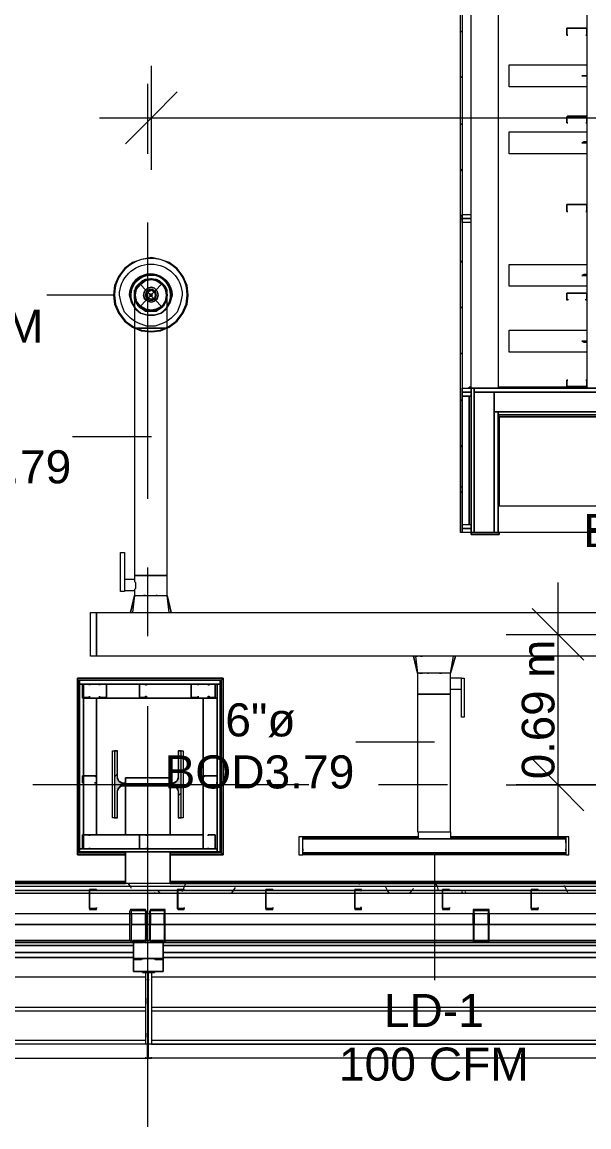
# Model space of a CAD drawing. Header units: metres. Extents: x -2 to 207, y -8 to 52.
# Drawn here: x 21.04 to 23.64, y 7.8 to 12.88 of the extents above; entities that cross this region are included whole.
import ezdxf

# ---------------------------------------------------------------- set-up
doc = ezdxf.new("R2010")
doc.units = ezdxf.units.M
doc.layers.add('HVAC - Ductos', color=5, linetype='Continuous', lineweight=0)
doc.layers.add('PDF_Text', color=7, linetype='Continuous', lineweight=0)
doc.layers.add('PDF_Geometry', color=7, linetype='Continuous', lineweight=0, true_color=0xaaaaaa)
doc.layers.add('PDF_Solid Fills', color=7, linetype='Continuous', lineweight=0, true_color=0xffffff)
doc.styles.add('PDF Helvetica', font='')
doc.styles.get('PDF Helvetica').set_extended_font_data('Helvetica')

msp = doc.modelspace()

# ---------------------------------------------------------------- hatches: boundary and pattern name
at = {"layer": 'PDF_Solid Fills', "lineweight": 0, "transparency": 33554559}
msp.add_hatch(color=256, dxfattribs=at).paths.add_polyline_path([(21.7532, 9.5318), (21.7487, 9.3989), (21.7395, 9.3897), (21.7303, 9.3851), (21.4967, 9.3806), (21.4967, 9.3851), (21.4875, 9.3897), (21.4829, 9.3943), (21.4783, 9.3943), (21.4783, 9.4035), (21.4738, 9.4035), (21.4738, 9.5318), (21.46, 9.5318), (21.46, 9.2248), (21.4738, 9.2248), (21.4738, 9.3531), (21.4783, 9.3669), (21.4829, 9.3714), (21.7441, 9.3714), (21.7532, 9.3623), (21.7532, 9.2248), (21.767, 9.2248), (21.767, 9.5318)])
h = msp.add_hatch(color=256, dxfattribs=at)
h.paths.add_polyline_path([(14.0377, 8.8766), (14.0377, 8.8903), (12.4111, 8.8903), (12.4111, 8.8766)])
h.paths.add_polyline_path([(58.6863, 8.8766), (60.0699, 8.8766), (60.0699, 8.8903), (58.6863, 8.8903)])
h.paths.add_polyline_path([(58.6817, 8.8766), (58.6817, 8.8903), (55.8456, 8.8903), (55.8456, 8.8766)])
h.paths.add_polyline_path([(55.841, 8.8766), (55.841, 8.8903), (53.8159, 8.8903), (53.8159, 8.8766)])
h.paths.add_polyline_path([(53.8114, 8.8766), (53.8114, 8.8903), (53.005, 8.8903), (53.005, 8.8766)])
h.paths.add_polyline_path([(53.0004, 8.8766), (53.0004, 8.8903), (50.9753, 8.8903), (50.9753, 8.8766)])
h.paths.add_polyline_path([(50.9707, 8.8766), (50.9707, 8.8903), (48.9456, 8.8903), (48.9456, 8.8766)])
h.paths.add_polyline_path([(48.941, 8.8766), (48.941, 8.8903), (48.1347, 8.8903), (48.1347, 8.8766)])
h.paths.add_polyline_path([(48.1301, 8.8766), (48.1301, 8.8903), (46.105, 8.8903), (46.105, 8.8766)])
h.paths.add_polyline_path([(46.1004, 8.8766), (46.1004, 8.8903), (44.0753, 8.8903), (44.0753, 8.8766)])
h.paths.add_polyline_path([(44.0707, 8.8766), (44.0707, 8.8903), (43.2643, 8.8903), (43.2643, 8.8766)])
h.paths.add_polyline_path([(43.2598, 8.8766), (43.2598, 8.8903), (41.2346, 8.8903), (41.2346, 8.8766)])
h.paths.add_polyline_path([(41.2301, 8.8766), (41.2301, 8.8903), (38.394, 8.8903), (38.394, 8.8766)])
h.paths.add_polyline_path([(38.3894, 8.8766), (38.3894, 8.8903), (36.3643, 8.8903), (36.3643, 8.8766)])
h.paths.add_polyline_path([(36.3597, 8.8766), (36.3597, 8.8903), (33.5237, 8.8903), (33.5237, 8.8766)])
h.paths.add_polyline_path([(33.5191, 8.8766), (33.5191, 8.8903), (31.4939, 8.8903), (31.4939, 8.8766)])
h.paths.add_polyline_path([(31.4894, 8.8766), (31.4894, 8.8903), (30.683, 8.8903), (30.683, 8.8766)])
h.paths.add_polyline_path([(30.6784, 8.8766), (30.6784, 8.8903), (28.6533, 8.8903), (28.6533, 8.8766)])
h.paths.add_polyline_path([(28.6487, 8.8766), (28.6487, 8.8903), (26.6236, 8.8903), (26.6236, 8.8766)])
h.paths.add_polyline_path([(26.619, 8.8766), (26.619, 8.8903), (25.8127, 8.8903), (25.8127, 8.8766)])
h.paths.add_polyline_path([(25.8081, 8.8766), (25.8081, 8.8903), (23.783, 8.8903), (23.783, 8.8766)])
h.paths.add_polyline_path([(23.7784, 8.8766), (23.7784, 8.8903), (21.7532, 8.8903), (21.7532, 8.8766)])
h.paths.add_polyline_path([(21.7487, 8.8766), (21.7487, 8.8903), (20.9423, 8.8903), (20.9423, 8.8766)])
h.paths.add_polyline_path([(20.9377, 8.8766), (20.9377, 8.8903), (18.9126, 8.8903), (18.9126, 8.8766)])
h.paths.add_polyline_path([(18.908, 8.8766), (18.908, 8.8903), (16.072, 8.8903), (16.072, 8.8766)])
h.paths.add_polyline_path([(16.0674, 8.8766), (16.0674, 8.8903), (14.0423, 8.8903), (14.0423, 8.8766)])
h = msp.add_hatch(color=256, dxfattribs=at)
h.paths.add_polyline_path([(21.5425, 8.6567), (21.5929, 8.6521), (21.5929, 8.6567)])
h.paths.add_polyline_path([(21.602, 8.6613), (21.6066, 8.8033), (21.5334, 8.8033), (21.5288, 8.7987), (21.5288, 8.6659), (21.5334, 8.6659), (21.5334, 8.6567), (21.5425, 8.6613), (21.5379, 8.6613), (21.5379, 8.7987), (21.602, 8.7987), (21.5974, 8.6659), (21.5929, 8.6613), (21.602, 8.6567)])
h = msp.add_hatch(color=256, dxfattribs=at)
h.paths.add_polyline_path([(21.625, 8.6613), (21.6296, 8.6567), (21.6845, 8.6521), (21.6845, 8.6567), (21.6478, 8.6613)])
h.paths.add_polyline_path([(21.6845, 8.6613), (21.6937, 8.6567), (21.6937, 8.8033), (21.625, 8.8033), (21.6891, 8.7987)])
h.paths.add_polyline_path([(21.625, 8.7987), (21.6204, 8.7987), (21.6204, 8.6613)])
h = msp.add_hatch(color=256, dxfattribs=at)
h.paths.add_polyline_path([(23.1186, 8.6567), (23.1736, 8.6521), (23.1736, 8.6567)])
h.paths.add_polyline_path([(23.1828, 8.7941), (23.1782, 8.7941), (23.1782, 8.6567), (23.1828, 8.7936)])
h.paths.add_polyline_path([(23.114, 8.7987), (23.114, 8.8033), (23.1094, 8.8033)])
h.paths.add_polyline_path([(23.114, 8.7941), (23.1094, 8.7941), (23.1094, 8.6567)])
h.paths.add_polyline_path([(23.1782, 8.8033), (23.1828, 8.7987), (23.1828, 8.8033)])
h.paths.add_polyline_path([(23.1736, 8.7987), (23.1736, 8.8033), (23.1186, 8.8033)])

# ---------------------------------------------------------------- linework, layer by layer
at = {"layer": 'HVAC - Ductos', "lineweight": 0}
for points in [[(21.6296, 12.2029), (21.6296, 12.4412), (21.6296, 12.6794)], [(21.7487, 12.5603), (21.6296, 12.4412), (21.5104, 12.322)], [(21.3913, 12.4412), (28.3005, 12.4412), (31.0496, 12.4412)], [(21.5334, 10.1686), (21.5516, 10.2465), (21.5562, 10.2465), (21.5608, 10.2465), (21.5746, 10.2465), (21.5883, 10.2465), (21.6066, 10.2465), (21.6296, 10.2465), (21.6478, 10.2465), (21.6662, 10.2465), (21.68, 10.2465), (21.6937, 10.2465), (21.6983, 10.2465), (21.7029, 10.2465), (21.7029, 10.3381), (21.6937, 10.3381), (21.68, 10.3381), (21.6662, 10.3381), (21.6478, 10.3381), (21.6296, 10.3381), (21.6066, 10.3381), (21.5883, 10.3381), (21.5746, 10.3381), (21.5608, 10.3381), (21.5562, 10.3381), (21.5516, 10.3381), (21.5562, 10.3381), (21.5608, 10.3381), (21.5746, 10.3381), (21.5883, 10.3381), (21.6066, 10.3381), (21.6296, 10.3381), (21.6478, 10.3381), (21.6662, 10.3381), (21.68, 10.3381), (21.6937, 10.3381), (21.7029, 10.3381), (21.7029, 11.4744), (21.7121, 11.479), (21.7487, 11.5065), (21.7762, 11.5431), (21.7945, 11.5843), (21.7991, 11.6256), (21.7945, 11.6714), (21.7762, 11.7127), (21.7487, 11.7493), (21.7121, 11.7768), (21.6708, 11.7906), (21.6296, 11.7997), (21.5838, 11.7906), (21.5425, 11.7768), (21.5058, 11.7493), (21.4783, 11.7127), (21.46, 11.6714), (21.4554, 11.6256), (21.46, 11.5843), (21.4783, 11.5431), (21.5058, 11.5065), (21.5425, 11.479), (21.5516, 11.4744), (21.5516, 10.3381), (21.5516, 10.3199), (21.5058, 10.3199), (21.5058, 10.3153), (21.5058, 10.3107), (21.5058, 10.3061), (21.5058, 10.3015), (21.5058, 10.2923), (21.5058, 10.2878), (21.5058, 10.2786), (21.5058, 10.274), (21.5058, 10.2694), (21.5516, 10.2694), (21.5516, 10.2465), (21.5425, 10.1686)], [(21.5562, 11.6577), (21.5516, 11.6256), (21.5562, 11.6531), (21.5562, 11.6577), (21.5746, 11.6806), (21.5974, 11.699), (21.6296, 11.7035), (21.657, 11.699), (21.68, 11.6806), (21.6983, 11.6577), (21.6983, 11.6531), (21.6983, 11.6302), (21.7029, 11.6256), (21.6983, 11.6027), (21.6983, 11.5981), (21.6937, 11.5935)], [(21.6983, 11.6577), (21.7029, 11.6256), (21.6983, 11.5981), (21.68, 11.5707), (21.657, 11.5569), (21.6296, 11.5523), (21.602, 11.5569), (21.5974, 11.5569), (21.6296, 11.5523), (21.6066, 11.5523), (21.5883, 11.5615), (21.5746, 11.5707), (21.5974, 11.5569), (21.5746, 11.5752), (21.5562, 11.5981), (21.5746, 11.5707), (21.5608, 11.5889), (21.5516, 11.6073), (21.5516, 11.621), (21.5516, 11.6256), (21.5562, 11.6485), (21.5608, 11.6669), (21.5746, 11.6806), (21.5883, 11.6944), (21.6066, 11.699), (21.6296, 11.7035), (21.6478, 11.699), (21.6662, 11.6944), (21.68, 11.6806), (21.6937, 11.6669), (21.7029, 11.6485)], [(21.6983, 11.6531), (21.7029, 11.6256), (21.6983, 11.6073), (21.6891, 11.5889), (21.68, 11.5752), (21.6662, 11.5615), (21.6478, 11.5569), (21.6296, 11.5523), (21.6066, 11.5569), (21.5883, 11.5615), (21.5746, 11.5752), (21.5654, 11.5889), (21.5562, 11.6073), (21.5516, 11.6256), (21.5562, 11.6439), (21.5654, 11.6623), (21.5746, 11.6806), (21.5883, 11.6898), (21.6066, 11.699), (21.6296, 11.699), (21.6478, 11.699), (21.6662, 11.6898), (21.68, 11.6806), (21.6891, 11.6623), (21.6983, 11.6439), (21.7029, 11.6256), (21.7029, 11.6485), (21.6983, 11.6485)], [(21.5562, 11.6577), (21.5608, 11.6669), (21.5746, 11.6806), (21.5883, 11.6944), (21.5974, 11.6944), (21.5974, 11.699), (21.602, 11.699), (21.6066, 11.699), (21.6296, 11.7035), (21.6478, 11.699), (21.6524, 11.699), (21.657, 11.699), (21.657, 11.6944), (21.6662, 11.6944), (21.68, 11.6806), (21.6937, 11.6669), (21.6983, 11.6577)], [(21.5974, 11.6944), (21.5746, 11.6806), (21.5608, 11.6577), (21.5746, 11.6806), (21.5974, 11.6944), (21.602, 11.699), (21.625, 11.7035)], [(21.5974, 11.6944), (21.5974, 11.699), (21.602, 11.699)], [(21.602, 11.6944), (21.6296, 11.699), (21.6524, 11.6944)], [(21.6296, 11.7035), (21.6524, 11.699), (21.657, 11.6944), (21.68, 11.6806), (21.6937, 11.6577), (21.68, 11.6806), (21.6616, 11.6944)], [(21.6524, 11.699), (21.657, 11.699), (21.657, 11.6944)], [(21.4554, 11.6256), (21.1485, 11.6256)], [(21.5516, 11.621), (21.5516, 11.6256), (21.5516, 11.6485), (21.5562, 11.6531), (21.5562, 11.6577), (21.5608, 11.6577), (21.5562, 11.6577), (21.5562, 11.6531)], [(21.5608, 11.6027), (21.5516, 11.6256), (21.5608, 11.6531)], [(21.5516, 11.6256), (21.5562, 11.5981), (21.5516, 11.6256)], [(21.5516, 11.6256), (21.5516, 11.621), (21.5516, 11.6027), (21.5516, 11.5707), (21.5516, 11.534), (21.5516, 11.4927), (21.5516, 11.4744), (21.5562, 11.4744), (21.5608, 11.4744), (21.5746, 11.4744), (21.5883, 11.4744), (21.6066, 11.4744), (21.6296, 11.4744), (21.6478, 11.4744), (21.6662, 11.4744), (21.68, 11.4744), (21.6937, 11.4744), (21.7029, 11.4744), (21.7029, 11.5203), (21.7029, 11.5569), (21.7029, 11.5889), (21.7029, 11.6119), (21.7029, 11.6256)], [(21.6983, 11.6531), (21.6983, 11.6577), (21.6937, 11.6577), (21.6983, 11.6577), (21.6983, 11.6531), (21.6983, 11.6485)], [(21.7029, 11.621), (21.7029, 11.6256), (21.7029, 11.6485)], [(21.5608, 11.5935), (21.5562, 11.5981), (21.5562, 11.6027)], [(21.5974, 11.5615), (21.5746, 11.5752), (21.5608, 11.5981)], [(21.6937, 11.5981), (21.68, 11.5752), (21.657, 11.5615)], [(21.5974, 11.5569), (21.6296, 11.5523), (21.657, 11.5569)], [(21.7029, 11.5065), (21.6845, 11.4973), (21.6478, 11.4836), (21.6066, 11.4836), (21.57, 11.4973), (21.5516, 11.5065)], [(21.5516, 11.479), (21.5838, 11.4652), (21.6296, 11.4607), (21.6708, 11.4652), (21.7029, 11.479)], [(21.7029, 11.4744), (21.6708, 11.4607), (21.6296, 11.4561), (21.5838, 11.4607), (21.5516, 11.4744)], [(21.7029, 11.4744), (21.6937, 11.4744), (21.68, 11.4744), (21.6662, 11.4744), (21.6478, 11.4744), (21.6296, 11.4744), (21.6066, 11.4744), (21.5883, 11.4744), (21.5746, 11.4744), (21.5608, 11.4744), (21.5562, 11.4744), (21.5516, 11.4744)], [(21.6296, 10.975), (21.2676, 10.975)], [(21.5516, 10.3199), (21.5516, 10.3153), (21.5516, 10.3107), (21.5562, 10.3061), (21.5562, 10.2969), (21.5562, 10.2878), (21.5562, 10.2786), (21.5516, 10.274), (21.5516, 10.2694)], [(23.4989, 9.1378), (23.4989, 10.3061)], [(21.5516, 10.2465), (21.5334, 10.1686), (21.5379, 10.1686), (21.5425, 10.1686), (21.5516, 10.1686)], [(21.5746, 10.2465), (21.5974, 10.2465), (21.602, 10.2465), (21.5974, 10.2465), (21.5929, 10.2465)], [(21.625, 10.2465), (21.6296, 10.2465)], [(21.657, 10.2465), (21.6524, 10.2465), (21.657, 10.2465), (21.6616, 10.2465)], [(21.6937, 10.2465), (21.6983, 10.2465)], [(21.7212, 10.1686), (21.7029, 10.2465), (21.7212, 10.1686)], [(21.7121, 10.1686), (21.7029, 10.2465)], [(21.5562, 10.1686), (21.5746, 10.1686)], [(21.5792, 10.1686), (21.5838, 10.1686), (21.5929, 10.1686), (21.6066, 10.1686), (21.6112, 10.1686), (21.6158, 10.1686), (21.6387, 10.1686), (21.6433, 10.1686), (21.6478, 10.1686), (21.6616, 10.1686), (21.6708, 10.1686), (21.6754, 10.1686), (21.68, 10.1686), (21.6983, 10.1686), (21.7121, 10.1686), (21.7166, 10.1686), (21.7212, 10.1686)], [(23.3798, 10.187), (23.4989, 10.0678), (23.618, 9.9487)], [(23.2606, 10.0678), (23.4989, 10.0678), (23.7372, 10.0678)], [(22.8345, 9.967), (22.8528, 9.8891), (22.8345, 9.967)], [(22.9125, 9.967), (22.9079, 9.967), (22.8941, 9.967), (22.8849, 9.967), (22.8803, 9.967), (22.8758, 9.967), (22.8574, 9.967), (22.8437, 9.967), (22.8528, 9.8891)], [(22.8483, 9.967), (22.8528, 9.967)], [(23.0041, 9.8891), (22.9995, 9.8891), (22.9949, 9.8891), (22.9857, 9.8891), (22.9674, 9.8891), (22.9491, 9.8891), (22.9307, 9.8891), (22.9125, 9.8891), (22.8941, 9.8891), (22.8758, 9.8891), (22.862, 9.8891), (22.8574, 9.8891), (22.8528, 9.8891), (22.8528, 9.7929), (22.8528, 9.1606), (22.8574, 9.1606), (22.862, 9.1606), (22.8758, 9.1606), (22.8941, 9.1606), (22.9125, 9.1606), (22.9307, 9.1606), (22.9491, 9.1606), (22.9674, 9.1606), (22.9857, 9.1606), (22.9949, 9.1606), (23.0041, 9.1606), (23.0041, 9.1286), (22.9949, 9.1286), (22.9811, 9.1286), (22.9674, 9.1286), (22.9491, 9.1286), (22.9307, 9.1286), (22.9125, 9.1286), (22.8941, 9.1286), (22.8758, 9.1286), (22.8666, 9.1286), (22.8574, 9.1286), (22.8574, 9.1606), (22.8666, 9.1606), (22.8758, 9.1606), (22.8941, 9.1606), (22.9125, 9.1606), (22.9307, 9.1606), (22.9491, 9.1606), (22.9674, 9.1606), (22.9811, 9.1606), (22.9949, 9.1606), (23.0041, 9.1606), (23.0041, 9.7929), (22.9949, 9.7929), (22.9857, 9.7929), (22.9674, 9.7929), (22.9491, 9.7929), (22.9307, 9.7929), (22.9125, 9.7929), (22.8941, 9.7929), (22.8758, 9.7929), (22.862, 9.7929), (22.8574, 9.7929), (22.8528, 9.7929), (22.8574, 9.7929), (22.862, 9.7929), (22.8758, 9.7929), (22.8941, 9.7929), (22.9125, 9.7929), (22.9307, 9.7929), (22.9491, 9.7929), (22.9674, 9.7929), (22.9857, 9.7929), (22.9949, 9.7929), (23.0041, 9.7929), (23.0041, 9.8158), (23.0545, 9.8158), (23.0545, 9.8204), (23.0545, 9.825), (23.0545, 9.8296), (23.0545, 9.8342), (23.0545, 9.8387), (23.0545, 9.8479), (23.0545, 9.8525), (23.0545, 9.8571), (23.0545, 9.8617), (23.0545, 9.8663), (23.0041, 9.8663), (23.0041, 9.8891), (23.0269, 9.967), (23.0041, 9.8891), (23.0178, 9.967), (23.0132, 9.967), (23.0041, 9.967)], [(22.8666, 9.967), (22.8758, 9.967)], [(22.9995, 9.967), (22.9857, 9.967), (22.9765, 9.967), (22.972, 9.967), (22.9629, 9.967), (22.9491, 9.967), (22.9445, 9.967), (22.9399, 9.967), (22.917, 9.967)], [(23.0041, 9.8158), (23.0041, 9.8204), (23.0041, 9.8296), (23.0041, 9.8387), (23.0041, 9.8433), (23.0041, 9.8525), (23.0041, 9.8617), (23.0041, 9.8663)], [(22.9307, 9.573), (22.5688, 9.573)], [(23.3798, 9.4952), (23.4989, 9.376), (23.618, 9.2569)], [(23.2606, 9.376), (23.4989, 9.376), (23.7372, 9.376)], [(22.326, 9.1102), (22.326, 9.1148), (22.326, 9.1194), (22.326, 9.1378), (22.326, 9.1332), (22.8574, 9.1332)], [(22.8574, 9.1378), (22.326, 9.1378)], [(22.326, 9.1148), (22.326, 9.1194), (22.326, 9.124)], [(23.5355, 9.1102), (23.5355, 9.1148), (23.5355, 9.1194), (23.5355, 9.1378), (23.5355, 9.1332), (23.0041, 9.1332)], [(23.5355, 9.1378), (23.0041, 9.1378)], [(23.5355, 9.124), (23.5355, 9.1194), (23.5355, 9.1148)], [(23.5355, 9.0736), (23.5355, 9.0782), (23.5355, 9.0828), (23.5355, 9.0782), (23.5355, 9.0598), (23.5355, 9.0553), (22.326, 9.0553), (22.326, 9.0598), (22.326, 9.0782), (22.326, 9.0828), (22.326, 9.0782), (22.326, 9.0736)], [(22.326, 9.0598), (23.5355, 9.0598)], [(22.9307, 9.0553), (22.9307, 8.478)]]:
    msp.add_lwpolyline(points, dxfattribs=at)
for points in [[(21.7029, 11.479), (21.7121, 11.4836), (21.7441, 11.5065), (21.7716, 11.5431), (21.7899, 11.5843), (21.7945, 11.6256, 1.013813), (21.46, 11.6256), (21.4646, 11.5843), (21.4829, 11.5431), (21.5104, 11.5065), (21.5425, 11.4836), (21.5516, 11.479)], [(21.5516, 11.5065), (21.5334, 11.5203), (21.5058, 11.5477), (21.4921, 11.5843), (21.4829, 11.6256, -0.994113), (21.7716, 11.6256), (21.7624, 11.5843), (21.7487, 11.5477), (21.7212, 11.5203), (21.7029, 11.5065)]]:
    msp.add_lwpolyline(points, format="xyb", dxfattribs=at)
for points in [[(21.7258, 11.6256), (21.7166, 11.5935), (21.7029, 11.5707, 1.389548), (21.5288, 11.6256, -0.990083)], [(21.5334, 11.6256), (21.5379, 11.5935), (21.5516, 11.5752, -1.352409), (21.7212, 11.6256), (21.7166, 11.5935), (21.7029, 11.5752, 1.352409)]]:
    msp.add_lwpolyline(points, format="xyb", close=True, dxfattribs=at)
for points in [[(21.6937, 11.5981), (21.68, 11.5752), (21.6524, 11.5615), (21.6296, 11.5569), (21.602, 11.5615), (21.5792, 11.5752), (21.5608, 11.5981), (21.5562, 11.6256), (21.5608, 11.6531), (21.5792, 11.676), (21.602, 11.6944), (21.6296, 11.699), (21.6524, 11.6944), (21.68, 11.676), (21.6937, 11.6531), (21.6983, 11.6256)], [(21.5288, 11.6256), (21.5379, 11.5935), (21.5516, 11.5707), (21.5379, 11.5935)], [(21.5974, 11.6439), (21.5929, 11.6256), (21.5974, 11.6439), (21.6112, 11.6577), (21.6296, 11.6623), (21.6433, 11.6577), (21.657, 11.6439), (21.6616, 11.6256), (21.657, 11.6439), (21.6433, 11.6577), (21.6296, 11.6623), (21.6112, 11.6577)], [(21.657, 11.6119), (21.6616, 11.6256), (21.657, 11.6073), (21.6433, 11.5981), (21.6296, 11.5935), (21.6112, 11.5981), (21.5974, 11.6073), (21.5929, 11.6256), (21.5974, 11.6119), (21.6112, 11.5981), (21.6296, 11.5935), (21.6433, 11.5981)], [(21.6066, 11.6393), (21.602, 11.6256), (21.6066, 11.6439), (21.6204, 11.6531), (21.6341, 11.6531), (21.6478, 11.6439), (21.6524, 11.6256), (21.6478, 11.6393), (21.6341, 11.6485), (21.6204, 11.6485)], [(21.6478, 11.6119), (21.6524, 11.6256), (21.6478, 11.6119), (21.6341, 11.6027), (21.6204, 11.6027), (21.6066, 11.6119), (21.602, 11.6256), (21.6066, 11.6119), (21.6204, 11.6027), (21.6341, 11.6027)], [(21.6433, 11.6119), (21.6296, 11.6073), (21.6112, 11.6119), (21.6066, 11.6256), (21.6112, 11.6393), (21.6296, 11.6485), (21.6433, 11.6393), (21.6478, 11.6256)], [(21.625, 11.6302), (21.6204, 11.6256), (21.625, 11.6302), (21.6296, 11.6302), (21.6341, 11.6256), (21.6296, 11.6302)], [(21.6296, 11.621), (21.6341, 11.6256), (21.6296, 11.621), (21.625, 11.621), (21.6204, 11.6256), (21.625, 11.621)], [(21.7029, 11.6073), (21.7029, 11.621), (21.7029, 11.6256), (21.6983, 11.5981), (21.68, 11.5752), (21.657, 11.5569), (21.6524, 11.5569), (21.6296, 11.5523), (21.6478, 11.5523), (21.6662, 11.5615), (21.68, 11.5707), (21.6937, 11.5889)], [(21.5562, 11.5661), (21.5792, 11.5431), (21.6112, 11.534), (21.6433, 11.534), (21.6754, 11.5431), (21.6983, 11.5661), (21.7029, 11.5752), (21.6983, 11.5661), (21.6754, 11.5431), (21.6433, 11.534), (21.6112, 11.534), (21.5792, 11.5431), (21.5562, 11.5661), (21.5516, 11.5752)], [(21.6754, 11.5431), (21.6433, 11.534), (21.6112, 11.534), (21.5792, 11.5431), (21.5516, 11.5661), (21.5792, 11.5431), (21.6112, 11.534), (21.6433, 11.534), (21.6754, 11.5431), (21.7029, 11.5661)], [(21.4875, 10.4435), (21.5058, 10.4435), (21.5058, 10.2648), (21.4875, 10.2648)], [(21.3501, 9.967), (21.3501, 10.1686), (21.3775, 10.1686), (21.3775, 9.967)], [(24.4611, 9.967), (21.3775, 9.967), (21.3775, 10.1686), (24.4611, 10.1686)], [(22.8391, 9.967), (22.8345, 9.967)], [(23.0269, 9.967), (23.0224, 9.967)], [(22.862, 9.8891), (22.8758, 9.8891)], [(22.8987, 9.8891), (22.9033, 9.8891)], [(22.9537, 9.8891), (22.9583, 9.8891), (22.9629, 9.8891), (22.9583, 9.8891)], [(23.0682, 9.6876), (23.0545, 9.6876), (23.0545, 9.8663), (23.0682, 9.8663)], [(22.3076, 9.0553), (22.326, 9.0553), (22.326, 9.1378), (22.3076, 9.1378)], [(22.326, 9.1286), (23.5355, 9.1286), (22.326, 9.1286), (23.5355, 9.1286), (23.5355, 9.0644), (22.326, 9.0644)], [(23.5493, 9.0553), (23.5493, 9.1378), (23.5355, 9.1378), (23.5355, 9.0553)]]:
    msp.add_lwpolyline(points, close=True, dxfattribs=at)
at = {"layer": 'PDF_Geometry', "lineweight": 0}
for points in [[(23.059, 10.5718), (23.059, 10.7459), (23.059, 11.1629), (23.1003, 11.1629), (23.059, 11.1629), (23.059, 11.1812), (23.059, 11.1995), (23.1003, 11.1995), (23.1003, 16.8671)], [(23.224, 15.291), (23.224, 11.1995), (26.8939, 11.1995), (23.114, 11.1995), (23.114, 11.1812), (26.8939, 11.1812), (26.8939, 11.1995)], [(23.6318, 15.2589), (23.6272, 15.2589), (23.6318, 15.2589), (23.6318, 15.2864), (23.5447, 15.2864), (23.5401, 15.2864), (23.5401, 15.2589), (23.5401, 15.2864), (23.5401, 15.291), (23.5447, 15.291), (23.6318, 15.291), (23.6318, 11.1995), (23.3018, 11.1995), (23.6318, 11.1995)], [(23.6318, 12.8214), (23.6272, 12.8214), (23.6318, 12.8214), (23.6318, 12.8535), (23.5447, 12.8535), (23.5401, 12.8535), (23.5401, 12.8214), (23.5401, 12.8535), (23.5447, 12.8535), (23.6318, 12.8535)], [(23.059, 12.8397), (23.0499, 12.8352)], [(23.6318, 12.5832), (23.2744, 12.5832), (23.2744, 12.684), (23.6318, 12.684)], [(21.6112, 12.5969), (21.6112, 12.2762)], [(23.059, 12.629), (23.0499, 12.6245)], [(23.6089, 12.6336), (23.618, 12.6336), (23.6089, 12.6336)], [(23.618, 12.6336), (23.6318, 12.6336), (23.618, 12.6336)], [(23.6318, 12.4182), (23.6272, 12.4182), (23.6318, 12.4182), (23.6318, 12.4458), (23.5447, 12.4458), (23.5401, 12.4458), (23.5401, 12.4182), (23.5401, 12.4458), (23.5447, 12.4503), (23.6318, 12.4503), (23.6318, 12.4458)], [(23.059, 12.4136), (23.0499, 12.4091)], [(23.6318, 12.2762), (23.2744, 12.2762), (23.2744, 12.377), (23.6318, 12.377)], [(23.6318, 12.3312), (23.618, 12.3312), (23.6089, 12.3266), (23.618, 12.3266), (23.6318, 12.3266)], [(23.618, 12.3266), (23.618, 12.3312)], [(23.059, 12.2075), (23.0499, 12.1983)], [(23.6318, 12.0105), (23.6272, 12.0105), (23.6318, 12.0105), (23.6318, 12.0425), (23.5447, 12.0425), (23.5401, 12.0425), (23.5401, 12.0105), (23.5401, 12.0425), (23.5447, 12.0425), (23.6318, 12.0425)], [(23.059, 11.9921), (23.0499, 11.9876)], [(23.1003, 11.9601), (23.059, 11.9601), (23.059, 11.9784), (23.059, 11.9967), (23.1003, 11.9967)], [(21.6112, 11.9601), (21.6112, 10.691)], [(23.1003, 11.9784), (23.059, 11.9784), (23.1003, 11.9784)], [(23.059, 11.786), (23.0499, 11.7768)], [(23.6318, 11.6669), (23.2744, 11.6669), (23.2744, 11.7676), (23.6318, 11.7676)], [(23.6318, 11.7218), (23.618, 11.7218), (23.6089, 11.7172), (23.618, 11.7172), (23.6318, 11.7172)], [(23.618, 11.7172), (23.618, 11.7218)], [(23.6318, 11.6027), (23.6272, 11.6027), (23.6272, 11.6073), (23.6318, 11.6073), (23.6318, 11.6347), (23.5447, 11.6347), (23.5401, 11.6347), (23.5401, 11.6073), (23.5447, 11.6073), (23.5447, 11.6027), (23.5401, 11.6027), (23.5401, 11.6347), (23.5447, 11.6347), (23.6318, 11.6347)], [(23.059, 11.5707), (23.0499, 11.5661)], [(23.6318, 11.3644), (23.2744, 11.3644), (23.2744, 11.4652), (23.6318, 11.4652)], [(23.6318, 11.4149), (23.618, 11.4149), (23.6089, 11.4149), (23.618, 11.4103), (23.6318, 11.4103)], [(23.618, 11.4103), (23.618, 11.4149)], [(23.059, 11.3598), (23.0499, 11.3553)], [(23.6318, 11.2041), (23.5447, 11.2041), (23.5401, 11.2041), (23.5401, 11.2087), (23.5401, 11.2362), (23.5401, 11.2087), (23.5447, 11.2087), (23.6318, 11.2087), (23.6318, 11.2362)], [(23.059, 10.5351), (23.0499, 10.5351), (23.0499, 10.7459), (23.0499, 11.1995)], [(23.1003, 11.1812), (23.059, 11.1812), (23.1003, 11.1812)], [(26.7885, 11.0895), (23.224, 11.0895), (23.224, 11.0758), (23.224, 10.5351), (23.1003, 10.5351), (23.114, 10.5351), (23.2056, 10.5351), (23.224, 10.5351), (23.1003, 10.5351), (23.1003, 11.1995), (23.0911, 11.2041), (23.1003, 11.2041), (23.0911, 11.2041), (23.0911, 11.1995), (23.0911, 11.2041), (23.1003, 11.1995)], [(26.8939, 11.1995), (23.1003, 11.1995), (26.8939, 11.1995)], [(26.8801, 11.1812), (23.2056, 11.1812), (23.2056, 11.0895), (26.8801, 11.0895)], [(23.059, 11.1446), (23.0499, 11.14)], [(23.224, 11.0758), (26.7702, 11.0758), (23.224, 11.0758)], [(26.7657, 11.0667), (23.2286, 11.0667), (23.2286, 10.6589), (23.2286, 11.0667), (23.224, 11.0758), (26.7702, 11.0758), (23.224, 11.0758), (26.7885, 11.0758)], [(23.224, 11.0758), (23.224, 10.5351)], [(23.224, 11.0758), (23.224, 10.5351)], [(23.059, 10.9383), (23.0499, 10.9292)], [(23.059, 10.723), (23.0499, 10.7184)], [(26.7702, 10.5351), (23.224, 10.5351), (23.224, 10.6589), (26.7702, 10.6589)], [(21.6112, 10.3748), (21.6112, 10.0587)], [(21.2997, 9.8571), (21.2997, 9.069), (21.2997, 9.8571)], [(21.9503, 9.8571), (21.2997, 9.8571), (21.9503, 9.8571)], [(21.6112, 9.738), (21.6112, 8.281)], [(21.4738, 9.2248), (21.4509, 9.2248), (21.4509, 9.5318), (21.4738, 9.5318)], [(21.7532, 9.5318), (21.7762, 9.5318), (21.7762, 9.2248), (21.7532, 9.2248)], [(21.46, 9.4127), (21.4738, 9.4264)], [(21.4738, 9.4081), (21.4783, 9.3943), (21.4875, 9.3897), (21.4967, 9.3851), (21.5104, 9.3851)], [(21.6341, 9.4081), (21.6296, 9.4081), (21.625, 9.4081), (21.6204, 9.4081), (21.625, 9.4081), (21.6296, 9.4081), (21.6341, 9.4081), (21.7166, 9.4081), (21.5104, 9.4081), (21.5929, 9.4081), (21.5974, 9.4081), (21.602, 9.4081), (21.6066, 9.4081), (21.602, 9.4081), (21.5974, 9.4081), (21.5929, 9.4081)], [(21.7166, 9.3851), (21.7303, 9.3851), (21.7395, 9.3897), (21.7487, 9.3943), (21.7532, 9.4081)], [(21.7166, 9.3806), (21.7166, 9.4081), (21.7166, 9.3806)], [(22.3535, 9.376), (21.0843, 9.376)], [(21.5104, 9.3714), (21.5104, 9.1469), (21.5104, 9.3714), (21.4967, 9.3714), (21.4875, 9.3669), (21.4783, 9.3577), (21.4738, 9.3485)], [(21.7532, 9.3485), (21.7487, 9.3577), (21.7395, 9.3669), (21.7303, 9.3714), (21.7166, 9.3714), (21.7166, 9.1469), (21.7166, 9.3714)], [(22.9903, 9.376), (22.6742, 9.376)], [(24.5756, 9.376), (23.3064, 9.376)], [(21.7532, 9.3256), (21.767, 9.3393)], [(21.2997, 9.069), (21.9457, 9.069), (21.2997, 9.069)], [(60.07, 8.9224), (12.4111, 8.9224), (12.4111, 8.7849), (60.07, 8.7849)], [(60.07, 8.9087), (12.4111, 8.9087)], [(21.5104, 8.927), (12.5166, 8.927)], [(21.5104, 8.9224), (12.5166, 8.9224)], [(12.5166, 8.9224), (21.5104, 8.9224)], [(21.7487, 8.8903), (21.3455, 8.8903), (20.9423, 8.8903)], [(30.7059, 8.927), (21.7166, 8.927)], [(30.7059, 8.9224), (21.7166, 8.9224)], [(21.7166, 8.9224), (30.7059, 8.9224)], [(23.7784, 8.8903), (23.3752, 8.8903), (22.9674, 8.8903), (22.5642, 8.8903), (22.1564, 8.8903), (21.7532, 8.8903)], [(23.7784, 8.8766), (23.3752, 8.8766), (22.9674, 8.8766), (22.5642, 8.8766), (22.1564, 8.8766), (21.7532, 8.8766), (21.3455, 8.8766), (20.9423, 8.8766)], [(21.5288, 8.7849), (21.5288, 8.7345)], [(21.5379, 8.7849), (21.5379, 8.7345)], [(21.602, 8.7345), (21.602, 8.7849)], [(21.6066, 8.7345), (21.6066, 8.7849)], [(21.6204, 8.7849), (21.6204, 8.7345)], [(21.625, 8.7849), (21.625, 8.7345)], [(21.6891, 8.7345), (21.6891, 8.7849)], [(21.6937, 8.7345), (21.6937, 8.7849)], [(23.1094, 8.7345), (23.1094, 8.7849)], [(23.114, 8.7849), (23.114, 8.7345)], [(23.1782, 8.7345), (23.1782, 8.7849)], [(23.1828, 8.7849), (23.1828, 8.7345)], [(21.6891, 8.7575), (21.6937, 8.7667)], [(23.1782, 8.7391), (23.1828, 8.7437)], [(21.6204, 8.6887), (21.625, 8.6933)], [(21.5792, 8.5192), (21.5838, 8.5192), (21.5883, 8.5192), (21.5471, 8.5192), (21.5471, 8.5696), (21.5471, 8.5742), (21.5471, 8.5788), (21.5471, 8.6521), (21.5471, 8.5788), (21.5471, 8.5742), (21.5471, 8.5696), (21.5471, 8.5192), (21.5883, 8.5192), (21.5838, 8.5192)], [(21.5838, 8.6521), (21.5883, 8.6567)], [(21.5974, 8.6521), (21.6296, 8.6521), (21.5974, 8.6521)], [(21.5974, 8.6521), (21.6296, 8.6521), (21.5974, 8.6521)], [(21.602, 8.6705), (21.6066, 8.675)], [(23.1094, 8.6705), (23.114, 8.675)], [(23.1049, 8.5834), (23.1828, 8.5834)], [(21.5883, 8.5742), (21.5883, 8.5788)], [(21.5883, 8.5788), (21.5883, 8.5742)], [(21.5883, 8.5788), (21.5883, 8.5742)], [(21.6433, 8.5742), (21.6433, 8.5788)], [(21.6433, 8.5742), (21.6433, 8.5788)], [(21.6433, 8.5742), (21.6433, 8.5788)], [(18.5461, 8.1207), (21.6158, 8.1207), (21.6158, 8.1252), (21.6158, 8.1298), (21.6158, 8.1389), (21.6158, 8.1527), (21.6158, 8.1664), (21.6158, 8.1847), (21.6158, 8.5146), (21.6112, 8.5146), (21.602, 8.5146), (21.602, 8.1847), (18.5598, 8.1847)], [(21.602, 8.4918), (18.5598, 8.4918)], [(21.6433, 8.5146), (21.6387, 8.5146), (21.5883, 8.5146), (21.602, 8.5146), (21.6112, 8.5146), (21.6158, 8.5146), (21.6296, 8.5146), (21.6296, 8.1847), (24.6672, 8.1847)], [(21.602, 8.5146), (21.5883, 8.5146), (21.6433, 8.5146), (21.6341, 8.5146), (21.6433, 8.5146), (21.6296, 8.5146), (21.6387, 8.5146), (21.6341, 8.5146), (21.6387, 8.5146)], [(21.5974, 8.5146), (21.5883, 8.5146), (21.5974, 8.5146)], [(21.5974, 8.5146), (21.5883, 8.5146), (21.5974, 8.5146)], [(21.6112, 8.5146), (21.6112, 8.1847)], [(21.6112, 8.478), (21.6112, 8.4826)], [(21.6158, 8.5146), (21.6296, 8.5146)], [(21.6158, 8.4826), (21.6158, 8.478)], [(24.6672, 8.4918), (21.6296, 8.4918)], [(21.6112, 8.368), (21.6112, 8.3956)], [(18.5598, 8.3543), (21.602, 8.3543)], [(21.602, 8.3359), (18.5598, 8.3359)], [(21.6296, 8.3543), (24.6672, 8.3543)], [(24.6672, 8.3359), (21.6296, 8.3359)], [(21.6112, 8.281), (21.6112, 7.8045)], [(21.6112, 8.2169), (21.6112, 8.2351)], [(30.8159, 8.1847), (27.7461, 8.1847), (27.7507, 8.1847), (24.6809, 8.1847), (24.6855, 8.1847), (21.6112, 8.1847), (21.6158, 8.1847), (18.5461, 8.1847)], [(18.5598, 8.2031), (21.602, 8.2031)], [(24.6855, 8.1207), (21.6112, 8.1207), (21.6112, 8.1252), (21.6112, 8.1298), (21.6112, 8.1389), (21.6112, 8.1527), (21.6112, 8.1664), (21.6112, 8.1847), (21.6158, 8.1847)], [(21.6296, 8.2031), (24.6672, 8.2031)], [(21.602, 8.1252), (21.602, 8.1207), (21.6112, 8.1207), (21.6112, 8.1252)], [(21.6158, 8.1252), (21.6158, 8.1207), (21.6296, 8.1207), (21.6296, 8.1252)]]:
    msp.add_lwpolyline(points, dxfattribs=at)
for points in [[(23.0499, 13.0597), (23.059, 13.0597), (23.059, 11.9784), (23.0499, 11.9784)], [(23.5447, 12.8214), (23.5401, 12.8214)], [(23.5447, 12.4182), (23.5401, 12.4182)], [(23.5447, 12.0105), (23.5401, 12.0105)], [(23.0499, 11.9784), (23.059, 11.9784), (23.059, 10.7459), (23.0499, 10.7459)], [(23.5447, 11.2362), (23.5401, 11.2362)], [(23.6272, 11.2362), (23.6318, 11.2362)], [(23.1003, 11.1995), (23.1003, 10.5351)], [(23.1003, 10.5351), (23.224, 10.5351), (23.224, 11.0895), (23.2056, 11.0895), (23.2056, 10.5351), (23.2056, 11.1812), (23.114, 11.1812), (23.114, 10.5351), (23.114, 11.1995), (23.1003, 11.1995), (23.224, 11.1995), (23.1003, 11.1995), (23.1003, 10.5351), (23.1003, 10.526)], [(23.5447, 11.2041), (23.224, 11.2041)], [(23.0911, 11.1629), (23.0911, 10.5718)], [(23.1003, 10.5718), (23.1003, 11.1629)], [(26.7702, 10.6405), (26.7702, 11.0758), (23.224, 11.0758), (23.2286, 11.0667), (26.7657, 11.0667), (26.7657, 10.6589), (26.7657, 11.0667), (26.7702, 11.0758), (26.7702, 10.8192), (26.7702, 11.0758), (26.7702, 10.6589), (26.7702, 10.6405), (26.7702, 11.0758), (26.7885, 11.0758), (26.7885, 10.6405)], [(23.0499, 10.7459), (23.059, 10.7459), (23.059, 10.5351), (23.0499, 10.5351)], [(23.1003, 10.5535), (23.059, 10.5535), (23.059, 10.5718), (23.1003, 10.5718)], [(23.059, 10.5351), (23.059, 10.5535), (23.1003, 10.5535), (23.1003, 10.5351)], [(23.2286, 10.526), (23.1003, 10.526), (23.2286, 10.526), (23.2286, 10.5351)], [(21.9457, 9.8571), (21.9457, 9.069), (21.9503, 9.069), (21.9503, 9.8571), (21.2997, 9.8571), (21.9503, 9.8571), (21.9549, 9.8617), (21.9549, 9.8663), (21.9594, 9.8663), (21.9549, 9.8663), (21.9549, 9.8617), (21.9503, 9.8571), (21.2997, 9.8571), (21.2951, 9.8571), (21.2905, 9.8617), (21.2905, 9.8663), (21.9594, 9.8663), (21.2905, 9.8663), (21.2905, 9.8617), (21.2951, 9.8571), (21.2997, 9.8571), (21.9503, 9.8571), (21.2951, 9.8571), (21.2951, 9.0644), (21.2951, 9.8571), (21.9503, 9.8571), (21.2997, 9.8571), (21.2997, 9.0644), (21.5104, 9.0644), (21.2951, 9.0644), (21.5104, 9.0644), (21.2997, 9.0644), (21.2997, 9.8571), (21.2997, 9.069), (21.8678, 9.069), (21.9503, 9.069), (21.7166, 9.069), (21.9503, 9.069), (21.9503, 9.8571), (21.9503, 9.069), (21.9503, 9.0644), (21.9549, 9.0598), (21.9594, 9.0598), (21.9594, 9.0553), (21.9594, 9.8663), (21.9549, 9.8663), (21.9549, 9.8617), (21.9503, 9.8571), (21.9503, 9.0644), (21.7166, 9.0644), (21.9503, 9.0644), (21.7166, 9.0644), (21.9503, 9.0644), (21.9503, 9.8571), (21.9503, 9.069), (21.9503, 9.0644), (21.9549, 9.0598), (21.9594, 9.0598), (21.9594, 9.0553), (21.9594, 9.8663), (21.2905, 9.8663), (21.2905, 9.0553), (21.2905, 9.0598), (21.2951, 9.0644), (21.2997, 9.0644), (21.2997, 9.069), (21.2997, 9.8571), (21.2951, 9.8571), (21.2905, 9.8617), (21.2905, 9.8663), (21.2905, 9.0553), (21.2905, 9.8663), (21.2905, 9.8617), (21.2951, 9.8571), (21.2997, 9.8571), (21.2997, 9.069), (21.5104, 9.069), (21.2997, 9.069), (21.2997, 9.0644), (21.2951, 9.0644), (21.2905, 9.0598), (21.2905, 9.0553), (21.5104, 9.0553), (21.2905, 9.0553), (21.2905, 9.8663), (21.9594, 9.8663), (21.9594, 9.0553), (21.7166, 9.0553), (21.9594, 9.0553), (21.9594, 9.8663), (21.9549, 9.8663), (21.9549, 9.8617), (21.9503, 9.8571), (21.9503, 9.0644), (21.9503, 9.8571), (21.9457, 9.8571), (21.2997, 9.8571), (21.2997, 9.8387), (21.9457, 9.8387)], [(21.9503, 9.8571), (21.2997, 9.8571)], [(21.2997, 9.7746), (21.2997, 9.1469), (21.2997, 9.069), (21.2997, 9.8571)], [(21.9503, 9.069), (21.9503, 9.7746), (21.9503, 9.8571)], [(21.318, 9.8387), (21.2997, 9.8387), (21.2997, 9.0828), (21.318, 9.0828)], [(21.3134, 9.8387), (21.3134, 9.7792), (21.3455, 9.7792), (21.3455, 9.7838), (21.3455, 9.7746), (21.3134, 9.7746), (21.3134, 9.7792), (21.3134, 9.8387), (21.3455, 9.8387)], [(21.9319, 9.7746), (21.8678, 9.7746), (21.8678, 9.1469), (21.8678, 9.7746), (21.9319, 9.7746), (21.9319, 9.8387), (21.318, 9.8387), (21.318, 9.7746), (21.3775, 9.7746), (21.8678, 9.7746), (21.3775, 9.7746), (21.3775, 9.1469), (21.318, 9.1469), (21.3775, 9.1469), (21.3775, 9.7746), (21.318, 9.7746), (21.318, 9.1469), (21.318, 9.0828), (21.8678, 9.0828), (21.9319, 9.0828)], [(21.3455, 9.8342), (21.3455, 9.8387)], [(21.3913, 9.8342), (21.3913, 9.8387)], [(21.4234, 9.8387), (21.4234, 9.7792), (21.4234, 9.7746), (21.3913, 9.7746), (21.3913, 9.7838), (21.3913, 9.7792), (21.4234, 9.7792), (21.4234, 9.8387), (21.3913, 9.8387)], [(21.6066, 9.8342), (21.602, 9.8342), (21.602, 9.8387), (21.5746, 9.8387), (21.5746, 9.7792), (21.602, 9.7792), (21.602, 9.7838), (21.6066, 9.7838), (21.6066, 9.7746), (21.5746, 9.7746), (21.5746, 9.7792), (21.5746, 9.8387), (21.6066, 9.8387)], [(21.8129, 9.8387), (21.8129, 9.7792), (21.8449, 9.7792), (21.8449, 9.7838), (21.8449, 9.7746), (21.8129, 9.7746), (21.8129, 9.7792), (21.8129, 9.8387), (21.8449, 9.8387)], [(21.8449, 9.8342), (21.8449, 9.8387)], [(21.9227, 9.8387), (21.9227, 9.7792), (21.9227, 9.7746), (21.8907, 9.7746), (21.8907, 9.7838), (21.8953, 9.7838), (21.8953, 9.7792), (21.9227, 9.7792), (21.9227, 9.8387), (21.8953, 9.8387), (21.8953, 9.8342), (21.8907, 9.8342), (21.8907, 9.8387)], [(21.9319, 9.069), (21.9457, 9.069), (21.9457, 9.8387), (21.9319, 9.8387)], [(21.767, 9.2248), (21.767, 9.5318), (21.7532, 9.5318), (21.7532, 9.4035), (21.7487, 9.3943), (21.7395, 9.3851), (21.7303, 9.3806), (21.4967, 9.3806), (21.4875, 9.3851), (21.4783, 9.3943), (21.4738, 9.4035), (21.4738, 9.5318), (21.46, 9.5318), (21.46, 9.2248), (21.4738, 9.2248), (21.4738, 9.3485), (21.4783, 9.3623), (21.4875, 9.3714), (21.4967, 9.3714), (21.7303, 9.3714), (21.7395, 9.3714), (21.7487, 9.3623), (21.7532, 9.3485), (21.7532, 9.2248)], [(21.3775, 9.4127), (21.3729, 9.4127), (21.3729, 9.4172), (21.3134, 9.4172), (21.3134, 9.4127), (21.3134, 9.3851), (21.318, 9.3851), (21.3134, 9.3851), (21.3134, 9.4127), (21.3134, 9.4172), (21.3729, 9.4172), (21.3775, 9.4172), (21.3775, 9.4127), (21.3775, 9.3851)], [(21.5104, 9.3806), (21.5104, 9.4081)], [(21.9319, 9.4127), (21.9319, 9.4172), (21.8723, 9.4172), (21.8723, 9.4127), (21.8678, 9.4127), (21.8678, 9.3851), (21.8723, 9.3851), (21.8678, 9.3851), (21.8678, 9.4127), (21.8678, 9.4172), (21.8723, 9.4172), (21.9319, 9.4172), (21.9319, 9.4127), (21.9319, 9.3851)], [(21.3684, 9.3851), (21.3775, 9.3851)], [(21.9273, 9.3851), (21.9319, 9.3851)], [(21.318, 9.1469), (21.3134, 9.1469), (21.3134, 9.0874), (21.3134, 9.0828), (21.318, 9.0828), (21.3455, 9.0828), (21.3455, 9.0874), (21.3455, 9.0828), (21.318, 9.0828), (21.3134, 9.0828), (21.3134, 9.0874), (21.3134, 9.1469), (21.318, 9.1469), (21.3455, 9.1469)], [(21.3455, 9.1423), (21.3455, 9.1469)], [(21.8678, 9.0828), (21.8678, 9.1469), (21.3775, 9.1469), (21.8678, 9.1469)], [(21.5746, 9.1469), (21.5746, 9.0874), (21.5746, 9.0828), (21.6066, 9.0828), (21.6066, 9.0874), (21.6066, 9.0828), (21.5746, 9.0828), (21.5746, 9.0874), (21.5746, 9.1469), (21.6066, 9.1469)], [(21.6066, 9.1423), (21.6066, 9.1469)], [(21.8907, 9.1423), (21.8907, 9.1469)], [(21.9227, 9.1469), (21.9227, 9.0874), (21.9227, 9.0828), (21.8907, 9.0828), (21.8907, 9.0874), (21.8907, 9.0828), (21.9227, 9.0828), (21.9227, 9.0874), (21.9227, 9.1469), (21.8907, 9.1469)], [(21.2905, 9.0553), (21.5104, 9.0553), (21.2905, 9.0553), (21.2905, 9.0598), (21.2951, 9.0644), (21.2997, 9.0644), (21.2997, 9.069), (21.5104, 9.069), (21.2997, 9.069), (21.2997, 9.0644), (21.2951, 9.0644), (21.2905, 9.0598)], [(21.2997, 9.0828), (21.2997, 9.069), (21.9319, 9.069), (21.9319, 9.0828)], [(21.5104, 8.9224), (21.5104, 9.069)], [(21.7166, 8.9224), (21.7166, 9.069)], [(21.9503, 9.069), (21.7166, 9.069), (21.9503, 9.069), (21.9503, 9.0644), (21.9549, 9.0598), (21.9594, 9.0598), (21.9594, 9.0553), (21.7166, 9.0553), (21.9594, 9.0553), (21.9594, 9.0598), (21.9549, 9.0598), (21.9503, 9.0644)], [(12.5166, 8.9316), (21.5104, 8.9316)], [(21.5104, 8.9224), (12.5166, 8.9224)], [(21.3775, 8.8949), (21.3455, 8.8949), (21.3455, 8.8079), (21.3455, 8.8033), (21.3775, 8.8033), (21.3775, 8.8125), (21.3775, 8.8079), (21.3455, 8.8079), (21.3455, 8.8949), (21.3775, 8.8949), (21.3775, 8.8903)], [(21.7166, 8.9316), (30.7059, 8.9316)], [(30.7059, 8.9224), (21.7166, 8.9224)], [(21.7807, 8.8949), (21.7532, 8.8949), (21.7487, 8.8949), (21.7487, 8.8079), (21.7532, 8.8033), (21.7807, 8.8033), (21.7807, 8.8125), (21.7807, 8.8079), (21.7532, 8.8079), (21.7532, 8.8949), (21.7807, 8.8949), (21.7807, 8.8903)], [(22.1885, 8.8949), (22.161, 8.8949), (22.1564, 8.8949), (22.1564, 8.8079), (22.1564, 8.8033), (22.161, 8.8033), (22.1885, 8.8033), (22.1885, 8.8125), (22.1885, 8.8079), (22.161, 8.8079), (22.1564, 8.8079), (22.1564, 8.8949), (22.161, 8.8949), (22.1885, 8.8949), (22.1885, 8.8903)], [(22.5963, 8.8949), (22.5642, 8.8949), (22.5642, 8.8079), (22.5642, 8.8033), (22.5963, 8.8033), (22.5963, 8.8125), (22.5917, 8.8125), (22.5917, 8.8079), (22.5642, 8.8079), (22.5642, 8.8949), (22.5917, 8.8949), (22.5917, 8.8903), (22.5963, 8.8903)], [(22.9995, 8.8949), (22.972, 8.8949), (22.9674, 8.8949), (22.9674, 8.8079), (22.9674, 8.8033), (22.972, 8.8033), (22.9995, 8.8033), (22.9995, 8.8125), (22.9995, 8.8079), (22.972, 8.8079), (22.9674, 8.8079), (22.9674, 8.8949), (22.972, 8.8949), (22.9995, 8.8949), (22.9995, 8.8903)], [(23.4072, 8.8949), (23.3752, 8.8949), (23.3752, 8.8079), (23.3752, 8.8033), (23.4072, 8.8033), (23.4072, 8.8125), (23.4072, 8.8079), (23.3752, 8.8079), (23.3752, 8.8949), (23.4072, 8.8949), (23.4072, 8.8903)], [(21.5929, 8.8033), (21.5425, 8.8033), (21.5334, 8.8033), (21.5288, 8.7941), (21.5288, 8.6659), (21.5334, 8.6567), (21.5425, 8.6521), (21.5929, 8.6521), (21.602, 8.6567), (21.6066, 8.6659), (21.6066, 8.7941), (21.602, 8.8033)], [(21.5379, 8.7941), (21.5379, 8.7987), (21.5425, 8.7987), (21.5929, 8.7987), (21.5974, 8.7987), (21.602, 8.7941), (21.602, 8.6659), (21.5974, 8.6613), (21.5929, 8.6567), (21.5425, 8.6567), (21.5379, 8.6613), (21.5379, 8.6659)], [(21.6845, 8.8033), (21.6296, 8.8033), (21.625, 8.8033), (21.6204, 8.7941), (21.6204, 8.6659), (21.625, 8.6567), (21.6296, 8.6521), (21.6845, 8.6521), (21.6937, 8.6567), (21.6937, 8.6659), (21.6937, 8.7941), (21.6937, 8.8033)], [(21.6845, 8.7987), (21.6891, 8.7987), (21.6891, 8.7941), (21.6891, 8.6659), (21.6891, 8.6613), (21.6845, 8.6567), (21.6296, 8.6567), (21.625, 8.6613), (21.625, 8.6659), (21.625, 8.7941), (21.625, 8.7987), (21.6296, 8.7987)], [(23.1828, 8.7941), (23.1828, 8.8033), (23.1736, 8.8033), (23.1186, 8.8033), (23.1094, 8.8033), (23.1094, 8.7941), (23.1094, 8.6613), (23.1094, 8.6567), (23.1186, 8.6521), (23.1736, 8.6521), (23.1828, 8.6567), (23.1828, 8.6613)], [(23.1186, 8.7987), (23.1736, 8.7987), (23.1782, 8.7987), (23.1782, 8.7941), (23.1782, 8.6613), (23.1782, 8.6567), (23.1736, 8.6567), (23.1186, 8.6567), (23.114, 8.6567), (23.114, 8.6613), (23.114, 8.7941), (23.114, 8.7987)], [(20.1176, 8.7345), (21.5288, 8.7345)], [(21.5379, 8.7345), (21.602, 8.7345)], [(21.6204, 8.7345), (21.6112, 8.7345), (21.6066, 8.7345), (21.6112, 8.7345)], [(21.6891, 8.7345), (21.625, 8.7345)], [(23.1094, 8.7345), (21.6937, 8.7345)], [(23.1782, 8.7345), (23.1461, 8.7345), (23.114, 8.7345), (23.1461, 8.7345)], [(24.6397, 8.7345), (23.1828, 8.7345)], [(21.5471, 8.6521), (20.0809, 8.6521)], [(21.5471, 8.6383), (20.0809, 8.6383)], [(21.5334, 8.6613), (20.1176, 8.6613)], [(21.5974, 8.6613), (21.5425, 8.6613)], [(21.6845, 8.5192), (21.6433, 8.5192), (21.6433, 8.5146), (21.6433, 8.5192), (21.6433, 8.5146), (21.6433, 8.5192), (21.6478, 8.5192), (21.6433, 8.5192), (21.5883, 8.5192), (21.5838, 8.5192), (21.5792, 8.5192), (21.5838, 8.5192), (21.5883, 8.5192), (21.6433, 8.5192), (21.6478, 8.5192), (21.6433, 8.5192), (21.6845, 8.5192), (21.6845, 8.5696), (21.6845, 8.5742), (21.6845, 8.5788), (21.6845, 8.6521), (21.6845, 8.5788), (21.6845, 8.5742), (21.6845, 8.5696)], [(21.5974, 8.6521), (21.6296, 8.6521)], [(21.6112, 8.6613), (21.6066, 8.6613)], [(21.6204, 8.6613), (21.6112, 8.6613)], [(21.6845, 8.6613), (21.6296, 8.6613)], [(23.1461, 8.6521), (21.6845, 8.6521)], [(23.1461, 8.6383), (21.6845, 8.6383)], [(23.1094, 8.6613), (21.6937, 8.6613)], [(23.1461, 8.6613), (23.114, 8.6613)], [(23.1782, 8.6613), (23.1461, 8.6613)], [(24.6123, 8.6521), (23.1461, 8.6521)], [(24.6123, 8.6383), (23.1461, 8.6383)], [(24.6397, 8.6613), (23.1828, 8.6613)], [(21.5471, 8.5834), (20.0809, 8.5834), (18.6148, 8.5834), (20.0809, 8.5834)], [(21.5471, 8.6063), (20.0809, 8.6063)], [(23.1461, 8.6063), (21.6845, 8.6063)], [(23.1461, 8.5834), (21.6845, 8.5834), (23.1461, 8.5834), (24.6123, 8.5834)], [(24.6123, 8.6063), (23.1461, 8.6063)], [(21.5471, 8.5788), (21.6845, 8.5788)], [(21.5838, 8.5742), (21.5471, 8.5742)], [(21.5883, 8.5788), (21.5883, 8.5742)], [(21.5883, 8.5742), (21.5883, 8.5788)], [(21.6433, 8.5788), (21.6433, 8.5742)], [(21.6433, 8.5788), (21.6433, 8.5742)], [(21.6845, 8.5742), (21.6478, 8.5742)], [(21.5883, 8.5146), (21.5883, 8.5192)], [(21.5883, 8.5146), (21.5883, 8.5192)], [(21.6112, 8.4918), (21.6158, 8.4918)], [(21.6158, 8.3543), (21.6112, 8.3543)], [(21.6112, 8.3359), (21.6158, 8.3359)], [(21.6158, 8.2031), (21.6112, 8.2031)]]:
    msp.add_lwpolyline(points, close=True, dxfattribs=at)
at = {"layer": 'PDF_Geometry', "color": 8, "lineweight": 0, "true_color": 0x808080}
msp.add_lwpolyline([(21.6891, 11.6714), (21.6524, 11.699), (21.602, 11.699), (21.5654, 11.6714), (21.5516, 11.6256), (21.5654, 11.5798), (21.602, 11.5523), (21.6524, 11.5523), (21.6891, 11.5798), (21.7029, 11.6256)], close=True, dxfattribs=at)
for points in [[(21.5746, 11.6806), (21.68, 11.5707)], [(21.68, 11.6806), (21.5746, 11.5707)]]:
    msp.add_lwpolyline(points, dxfattribs=at)
at = {"layer": 'PDF_Geometry', "color": 254, "lineweight": 0, "true_color": 0xeaeaea}
for points in [[(21.5379, 8.8995), (21.5334, 8.9087), (21.5242, 8.9224)], [(21.6708, 8.8766), (21.6616, 8.8903)], [(21.7853, 8.9178), (21.7807, 8.9087), (21.7762, 8.8949), (21.7716, 8.8903), (21.7716, 8.8857)], [(22.0144, 8.9041), (22.0052, 8.8903), (21.9961, 8.8766)], [(22.5871, 8.9178), (22.5825, 8.9224)], [(22.7246, 8.8766), (22.7154, 8.8903), (22.7062, 8.9087)], [(22.8345, 8.8995), (22.8254, 8.8903), (22.8162, 8.8766)], [(22.9491, 8.8903), (22.9445, 8.9087), (22.9353, 8.9224)], [(23.059, 8.8857), (23.0545, 8.8766)], [(23.0774, 8.8766), (23.0728, 8.8857)], [(23.5447, 8.8812), (23.5401, 8.8903), (23.5309, 8.9087), (23.5263, 8.9132)], [(21.6478, 8.8812), (21.6433, 8.8766)]]:
    msp.add_lwpolyline(points, dxfattribs=at)
at = {"layer": 'PDF_Geometry', "color": 254, "lineweight": 0, "true_color": 0xd2d2d2}
for points in [[(21.3547, 8.8033), (21.3547, 8.8079)], [(21.7487, 8.8216), (21.7532, 8.8216)], [(23.3752, 8.8125), (23.3752, 8.817)]]:
    msp.add_lwpolyline(points, dxfattribs=at)

# ---------------------------------------------------------------- texts
at = {"layer": 'PDF_Text', "lineweight": 0, "char_height": 0.1519, "attachment_point": 4, "style": 'PDF Helvetica'}
for s, insert in [('100 CFM', (20.2604, 11.4825)), ('BOD3.79', (20.3887, 10.8365)), ('BOD3.76', (23.6143, 10.5433)), ('6"ø', (21.9695, 9.6727)), ('BOD3.79', (21.69, 9.4345)), ('LD-1', (22.698, 8.3394)), ('100 CFM', (22.4918, 8.092))]:
    msp.add_mtext(s, dxfattribs=dict(at, insert=insert))
at = {"layer": 'PDF_Text', "lineweight": 0, "insert": (23.4085, 9.402), "char_height": 0.15002, "attachment_point": 4, "rotation": 90, "style": 'PDF Helvetica'}
msp.add_mtext('0.69 m', dxfattribs=at)

doc.saveas('drawing.dxf')
